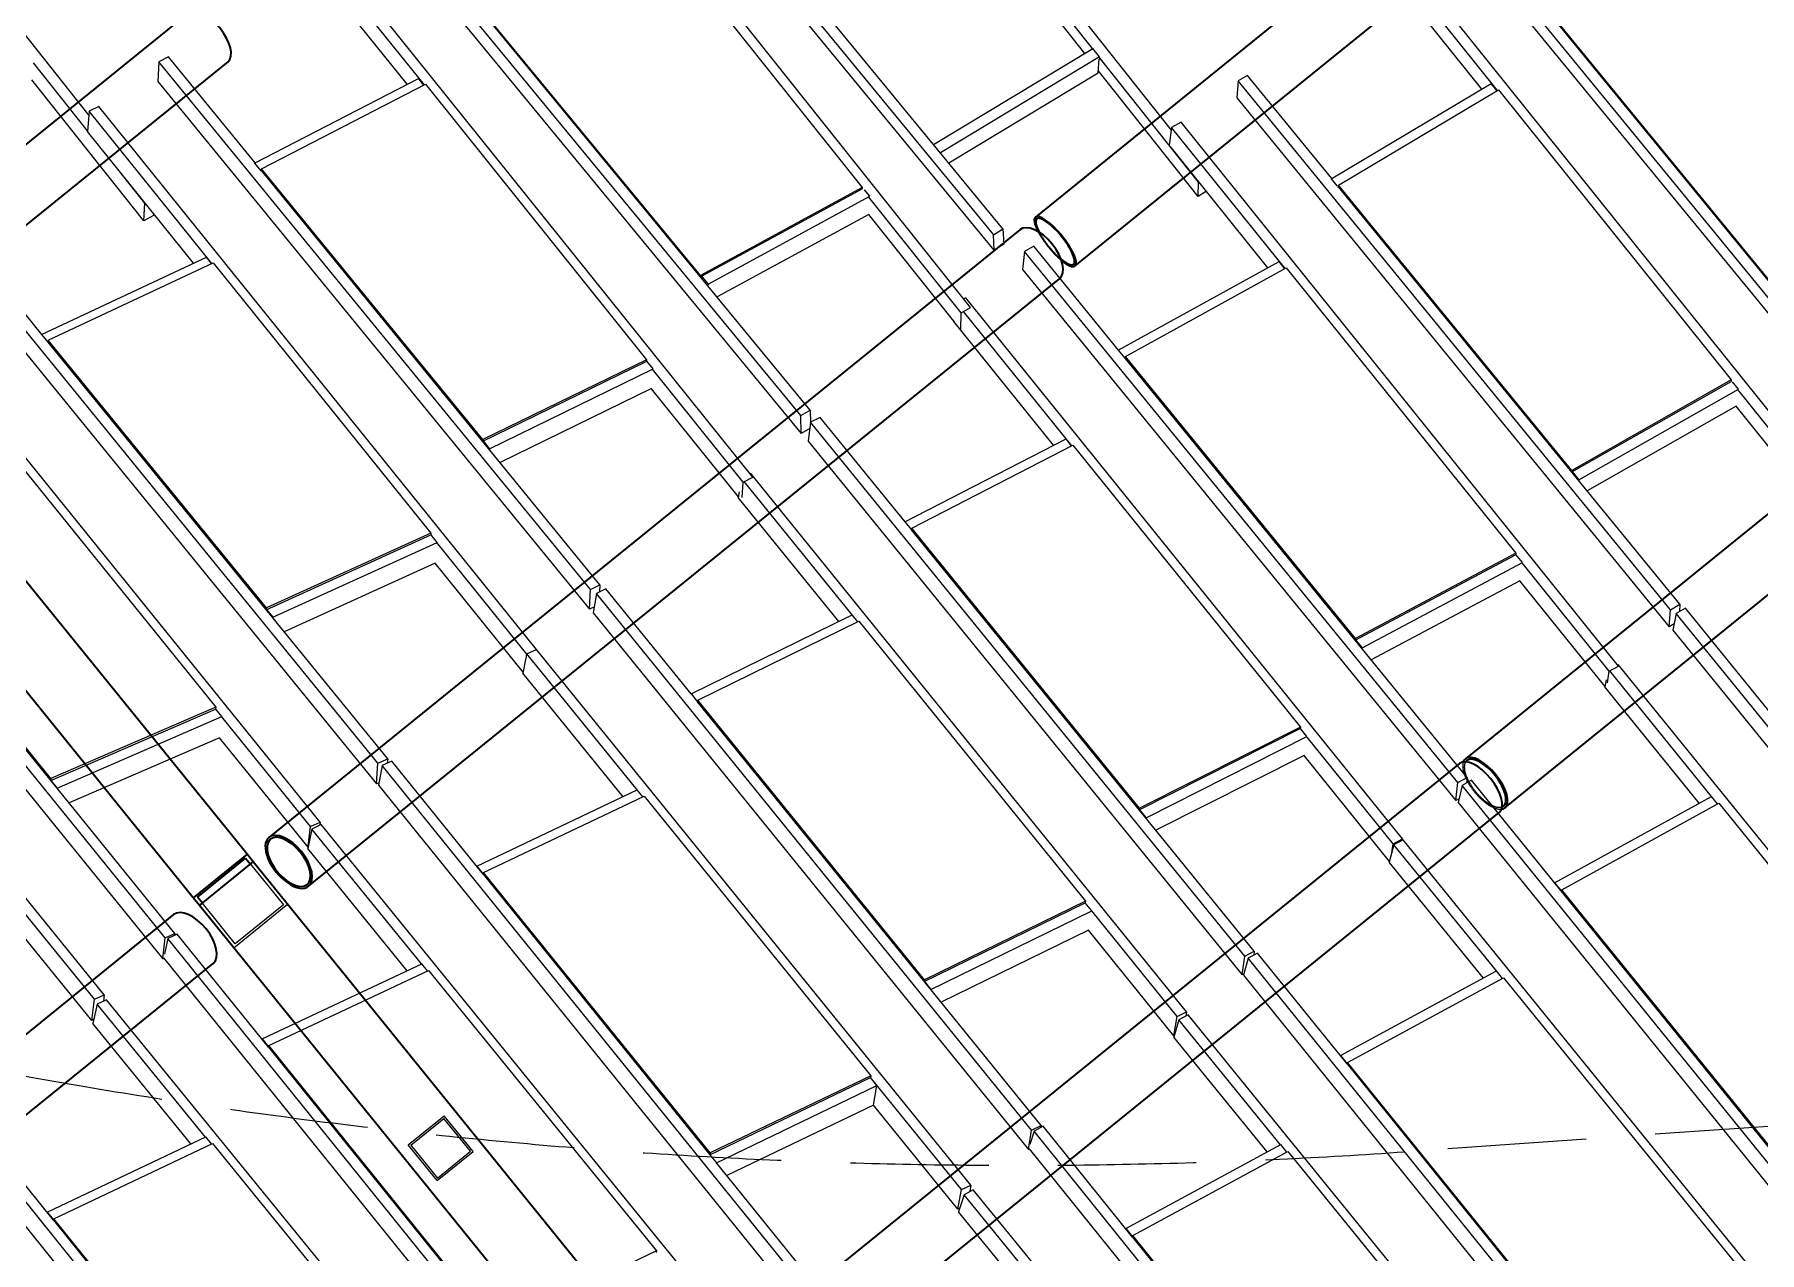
# Model space of a CAD drawing. Header units: millimetres. Extents: x 834681283 to 835686922, y 817551134 to 819407044.
# Drawn here: x 835284391 to 835291871, y 818162973 to 818168257 of the extents above; entities that cross this region are included whole.
import ezdxf

# ---------------------------------------------------------------- set-up
doc = ezdxf.new("R2010")
doc.units = ezdxf.units.MM
doc.header["$LTSCALE"] = 1200
doc.header["$MEASUREMENT"] = 0
for name, pattern in [('P01-MAAN-P-EVA$0$HIDDENX2', [0.75, 0.5, -0.25]), ('P01-MAGP-P-RF$0$P01_MS_01_N1-FloorPlan-PART2OFUPPERROOFSETTINGOUT$0$BH DASHED2', [3, 2, -1]), ('P01-MAGP-P-RF$0$P01_MS_01_N1-FloorPlan-PART2OFUPPERROOFSETTINGOUT$0$BH DASHED3', [2, 1, -1]), ('P01-MAGP-P-RF$0$PHANTOM', [2.5, 1.25, -0.25, 0.25, -0.25, 0.25, -0.25])]:
    doc.linetypes.add(name, pattern=pattern)
doc.layers.add('P01-MAAN-P-EVA$0$ADA08640', color=2, linetype='Continuous')
for name, color, linetype, lineweight in [('P01-MAGP-P-RF$0$MMH053__', 253, 'P01-MAGP-P-RF$0$PHANTOM', 40), ('P01-MAGP-P-RF$0$P01_MS_01_N1-FloorPlan-PART2OFUPPERROOFSETTINGOUT$0$S-BEAM', 253, 'Continuous', 35), ('P01-MAGP-P-RF$0$P01_MS_01_N1-FloorPlan-PART2OFUPPERROOFSETTINGOUT$0$S-BEAM-HIDN', 253, 'P01-MAGP-P-RF$0$P01_MS_01_N1-FloorPlan-PART2OFUPPERROOFSETTINGOUT$0$BH DASHED2', 18), ('P01-MAGP-P-RF$0$P01_MS_01_N1-FloorPlan-PART2OFUPPERROOFSETTINGOUT$0$S-COLS-HIDN', 253, 'P01-MAGP-P-RF$0$P01_MS_01_N1-FloorPlan-PART2OFUPPERROOFSETTINGOUT$0$BH DASHED3', 18), ('P01-MAGP-P-RF$0$ROOF MESH HALF TONE$0$A-GLAZ', 253, 'Continuous', 9), ('P01-MAGP-P-RF$0$ROOF MESH HALF TONE$0$A-MASS', 253, 'Continuous', 9)]:
    doc.layers.add(name, color=color, linetype=linetype, lineweight=lineweight)

# ---------------------------------------------------------------- blocks, each defined once
blk = doc.blocks.new('P01-MAGP-P-RF$0$P01_MS_01_N1-FloorPlan-PART2OFUPPERROOFSETTINGOUT$0$Circular Hollow Sections - CHS273x10_PSB97-8452895-PART 2 OF  UPPER ROOF SETTING OUT')
at = {"layer": 'P01-MAGP-P-RF$0$P01_MS_01_N1-FloorPlan-PART2OFUPPERROOFSETTINGOUT$0$S-BEAM'}
for p, q in [((62919.5, 69299.4), (55971.2, 64434.2)), ((56127.8, 64210.5), (63076.1, 69075.8))]:
    blk.add_line(p, q, dxfattribs=at)
blk.add_ellipse((62997.8, 69187.6), major_axis=(-78.3, 111.8), ratio=0.514496, start_param=3.141593, end_param=6.283185, dxfattribs=at)
blk = doc.blocks.new('P01-MAGP-P-RF$0$P01_MS_01_N1-FloorPlan-PART2OFUPPERROOFSETTINGOUT$0$Circular Hollow Sections - CHS273x10_PSB97-8460042-PART 2 OF  UPPER ROOF SETTING OUT')
at = {"layer": 'P01-MAGP-P-RF$0$P01_MS_01_N1-FloorPlan-PART2OFUPPERROOFSETTINGOUT$0$S-BEAM'}
for p, q in [((66786.8, 72007.4), (63355.4, 69604.6)), ((63512, 69381), (66943.4, 71783.7))]:
    blk.add_line(p, q, dxfattribs=at)
for centre, major_axis, start_param, end_param in [((66865.1, 71895.6), (-78.3, 111.8), 3.141593, 6.283185), ((63433.7, 69492.8), (-78.3, 111.8), 0, 3.141593), ((63433.7, 69492.8), (-72.6, 103.6), 0, 3.141593), ((63433.7, 69492.8), (-78.3, 111.8), 3.141593, 6.283185), ((63433.7, 69492.8), (-72.6, 103.6), 3.141593, 6.283185)]:
    blk.add_ellipse(centre, major_axis=major_axis, ratio=0.515895, start_param=start_param, end_param=end_param, dxfattribs=at)
blk = doc.blocks.new('P01-MAGP-P-RF$0$P01_MS_01_N1-FloorPlan-PART2OFUPPERROOFSETTINGOUT$0$Circular Hollow Sections - CHS273x10_PSB97-8460528-PART 2 OF  UPPER ROOF SETTING OUT')
at = {"layer": 'P01-MAGP-P-RF$0$P01_MS_01_N1-FloorPlan-PART2OFUPPERROOFSETTINGOUT$0$S-BEAM'}
for p, q in [((63256.4, 73197.7), (61667.8, 72085.3)), ((61824.4, 71861.7), (63413, 72974.1))]:
    blk.add_line(p, q, dxfattribs=at)
for centre, major_axis, start_param, end_param in [((63334.7, 73085.9), (-78.3, 111.8), 3.141593, 6.283185), ((61746.1, 71973.5), (-78.3, 111.8), 0, 3.141593), ((61746.1, 71973.5), (-72.6, 103.6), 0, 3.141593), ((61746.1, 71973.5), (-78.3, 111.8), 3.141593, 6.283185), ((61746.1, 71973.5), (-72.6, 103.6), 3.141593, 6.283185)]:
    blk.add_ellipse(centre, major_axis=major_axis, ratio=0.473633, start_param=start_param, end_param=end_param, dxfattribs=at)
blk = doc.blocks.new('P01-MAGP-P-RF$0$P01_MS_01_N1-FloorPlan-PART2OFUPPERROOFSETTINGOUT$0$Circular Hollow Sections - CHS273x10_PSB97-8460074-PART 2 OF  UPPER ROOF SETTING OUT')
at = {"layer": 'P01-MAGP-P-RF$0$P01_MS_01_N1-FloorPlan-PART2OFUPPERROOFSETTINGOUT$0$S-BEAM'}
for p, q in [((68528.3, 69564.5), (65036.2, 67119.2)), ((65192.8, 66895.6), (68684.9, 69340.8))]:
    blk.add_line(p, q, dxfattribs=at)
for centre, major_axis, start_param, end_param in [((68606.6, 69452.6), (-78.3, 111.8), 3.141593, 6.283185), ((65114.5, 67007.4), (-78.3, 111.8), 0, 3.141593), ((65114.5, 67007.4), (-72.6, 103.6), 0, 3.141593), ((65114.5, 67007.4), (-78.3, 111.8), 3.141593, 6.283185), ((65114.5, 67007.4), (-72.6, 103.6), 3.141593, 6.283185)]:
    blk.add_ellipse(centre, major_axis=major_axis, ratio=0.465219, start_param=start_param, end_param=end_param, dxfattribs=at)
blk = doc.blocks.new('P01-MAGP-P-RF$0$P01_MS_01_N1-FloorPlan-PART2OFUPPERROOFSETTINGOUT$0$Circular Hollow Sections - CHS323_9x12_5_PSB99-8453674-PART 2 OF  UPPER ROOF SETTING OUT')
at = {"layer": 'P01-MAGP-P-RF$0$P01_MS_01_N1-FloorPlan-PART2OFUPPERROOFSETTINGOUT$0$S-BEAM'}
for p, q in [((73683.3, 69542.7), (66790.5, 64716.3)), ((66976.2, 64451), (73860.7, 69271.6))]:
    blk.add_line(p, q, dxfattribs=at)
for centre, major_axis, start_param, end_param in [((73776.2, 69410.1), (-92.9, 132.7), 3.56388, 6.283185), ((66883.3, 64583.7), (-92.9, 132.7), 0, 3.141593), ((66883.3, 64583.7), (-85.7, 122.4), 0, 3.141593), ((66883.3, 64583.7), (-92.9, 132.7), 3.141593, 6.283185), ((66883.3, 64583.7), (-85.7, 122.4), 3.141593, 6.283185)]:
    blk.add_ellipse(centre, major_axis=major_axis, ratio=0.467527, start_param=start_param, end_param=end_param, dxfattribs=at)
at = {"layer": 'P01-MAGP-P-RF$0$P01_MS_01_N1-FloorPlan-PART2OFUPPERROOFSETTINGOUT$0$S-BEAM-HIDN'}
blk.add_line((73860.8, 69271.6), (73869.1, 69277.4), dxfattribs=at)
blk.add_ellipse((73776.2, 69410.1), major_axis=(-92.9, 132.7), ratio=0.467527, start_param=3.141593, end_param=3.563573, dxfattribs=at)
blk = doc.blocks.new('P01-MAGP-P-RF$0$P01_MS_01_N1-FloorPlan-PART2OFUPPERROOFSETTINGOUT$0$Circular Hollow Sections - CHS273x10_PSB97-8460043-PART 2 OF  UPPER ROOF SETTING OUT')
at = {"layer": 'P01-MAGP-P-RF$0$P01_MS_01_N1-FloorPlan-PART2OFUPPERROOFSETTINGOUT$0$S-BEAM'}
for p, q in [((70307.5, 74472.6), (66858.4, 72057.5)), ((67015, 71833.9), (70464.1, 74248.9))]:
    blk.add_line(p, q, dxfattribs=at)
for centre, major_axis, start_param, end_param in [((70385.8, 74360.7), (-78.3, 111.8), 3.141593, 6.283185), ((66936.7, 71945.7), (-78.3, 111.8), 0, 0.950357), ((66936.7, 71945.7), (-72.6, 103.6), 0, 0.955841), ((66936.7, 71945.7), (-78.3, 111.8), 3.141593, 6.283185), ((66936.7, 71945.7), (-72.6, 103.6), 3.141593, 6.283185), ((66936.7, 71945.7), (-72.6, 103.6), 2.199115, 3.141593), ((66936.7, 71945.7), (-78.3, 111.8), 2.191235, 3.141593)]:
    blk.add_ellipse(centre, major_axis=major_axis, ratio=0.278524, start_param=start_param, end_param=end_param, dxfattribs=at)
at = {"layer": 'P01-MAGP-P-RF$0$P01_MS_01_N1-FloorPlan-PART2OFUPPERROOFSETTINGOUT$0$S-BEAM-HIDN'}
for major_axis, start_param, end_param in [((-78.3, 111.8), 0.950722, 2.190871), ((-72.6, 103.6), 0.956235, 2.199115)]:
    blk.add_ellipse((66936.7, 71945.7), major_axis=major_axis, ratio=0.278524, start_param=start_param, end_param=end_param, dxfattribs=at)
blk = doc.blocks.new('P01-MAGP-P-RF$0$P01_MS_01_N1-FloorPlan-PART2OFUPPERROOFSETTINGOUT$0$Circular Hollow Sections - CHS273x10_PSB97-8460073-PART 2 OF  UPPER ROOF SETTING OUT')
at = {"layer": 'P01-MAGP-P-RF$0$P01_MS_01_N1-FloorPlan-PART2OFUPPERROOFSETTINGOUT$0$S-BEAM'}
for p, q in [((71982.5, 71983.1), (68554.5, 69582.8)), ((68711.1, 69359.1), (72139.1, 71759.5))]:
    blk.add_line(p, q, dxfattribs=at)
for centre, major_axis, start_param, end_param in [((72060.8, 71871.3), (-78.3, 111.8), 3.141593, 6.283185), ((68632.8, 69471), (-78.3, 111.8), 0, 0.263598), ((68632.8, 69471), (-78.3, 111.8), 3.141593, 6.283185), ((68632.8, 69471), (-72.6, 103.6), 0, 0.127957), ((68632.8, 69471), (-72.6, 103.6), 3.141593, 6.283185), ((68632.8, 69471), (-78.3, 111.8), 2.877994, 3.141593), ((68632.8, 69471), (-72.6, 103.6), 3.013635, 3.141593)]:
    blk.add_ellipse(centre, major_axis=major_axis, ratio=0.434357, start_param=start_param, end_param=end_param, dxfattribs=at)
at = {"layer": 'P01-MAGP-P-RF$0$P01_MS_01_N1-FloorPlan-PART2OFUPPERROOFSETTINGOUT$0$S-BEAM-HIDN'}
for major_axis, start_param, end_param in [((-78.3, 111.8), 0.263963, 2.87763), ((-72.6, 103.6), 0.128351, 3.013242)]:
    blk.add_ellipse((68632.8, 69471), major_axis=major_axis, ratio=0.434357, start_param=start_param, end_param=end_param, dxfattribs=at)
blk = doc.blocks.new('P01-MAGP-P-RF$0$ROOF MESH HALF TONE')
at = {"layer": 'P01-MAGP-P-RF$0$ROOF MESH HALF TONE$0$A-GLAZ', "lineweight": 5}
for p, q in [((61545.8, 74603.4), (62794.4, 72784)), ((67156.5, 72769.3), (65913.8, 74581.7)), ((65975.9, 74576.1), (67472.5, 72393.2)), ((66550.7, 71685.9), (64803.9, 74223.1)), ((65179.3, 74091.7), (66672.1, 71994)), ((66670.8, 71926.4), (65177.9, 74024.1)), ((66227.8, 74054.1), (67121.1, 72751.2)), ((66714.5, 72017.1), (65512.3, 73706.3)), ((65783.2, 71269.4), (64087.9, 73650.8)), ((64084.2, 73573), (65779.5, 71191.6)), ((65222.7, 73538.9), (66118.2, 72238.2)), ((64255.2, 72814.7), (63780.3, 73499.5)), ((65557.6, 71016.9), (63823.4, 73517.6)), ((64181.1, 72822.3), (63769.1, 73416.4)), ((70458.6, 70845.8), (68751.7, 73254.8)), ((65826.1, 71290.1), (64493.6, 73161.9)), ((65392.3, 71906.6), (64494.1, 73168.4)), ((68744.8, 73189.4), (70451.6, 70780.3)), ((68896.5, 72465.8), (68459, 73096.6)), ((70232.8, 70620.7), (68501.3, 73117.4)), ((62783.8, 72717.2), (62570.6, 73027.8)), ((63156.3, 73013.4), (63113.2, 72995.3)), ((63499.2, 72528.3), (63156.3, 73013.4)), ((68827.8, 72476.4), (68446.5, 73026.2)), ((63000.4, 72311.5), (62559, 72954.6)), ((63113.2, 72995.3), (63103.4, 72910.3)), ((64820.6, 70580.1), (63113.2, 72995.3)), ((63103.4, 72910.3), (64810.8, 70495)), ((62797.4, 72802.8), (62783.4, 72715.1)), ((62840.6, 72819.3), (62797.4, 72802.8)), ((63282.3, 72106.4), (62797.4, 72802.8)), ((64569, 70336.7), (62840.6, 72819.3)), ((63496.8, 72527.3), (64231.6, 72844.1)), ((63525.3, 72499.9), (64259.7, 72816.6)), ((64252.9, 72813.7), (64231.6, 72844.1)), ((64259.7, 72816.6), (65132.5, 71558.1)), ((63202.6, 72113), (62783.4, 72715.1)), ((66440.1, 72402.6), (67157.4, 72769.7)), ((67183.9, 72731.8), (66467, 72364.9)), ((67183.9, 72731.8), (67157.4, 72769.7)), ((67173.5, 72663.5), (67182.5, 72722.7)), ((67575.1, 72158.8), (67182.9, 72730.7)), ((70500.7, 70868.6), (69152, 72772.1)), ((70092.1, 71451.7), (69152.7, 72777.6)), ((66499.8, 72318.8), (67173.5, 72663.5)), ((67569.5, 72097.2), (67174.9, 72672.7)), ((67777.1, 72585.3), (67766.2, 72512.5)), ((67819.4, 72606.1), (67777.1, 72585.3)), ((69487.2, 70166), (67777.1, 72585.3)), ((68152.4, 72135), (67819.4, 72606.1)), ((63009.9, 72387.7), (62912.7, 72529.4)), ((63496.8, 72527.3), (63521.8, 72491.7)), ((63521.8, 72491.7), (63524.4, 72492.8)), ((63525.3, 72499.9), (63524.4, 72492.7)), ((64863.7, 70598.1), (63524.4, 72492.7)), ((64400.6, 71261.8), (63525.3, 72499.9)), ((67766.2, 72512.5), (69476.4, 70093.2)), ((68149.7, 72133.6), (68870.4, 72497.9)), ((68893.8, 72464.5), (68870.4, 72497.9)), ((67517.2, 72424.1), (67474.8, 72404.8)), ((69245.5, 69938.3), (67517.2, 72424.1)), ((68179.9, 72103.6), (68900.3, 72467.8)), ((68900.3, 72467.8), (69819.5, 71142.4)), ((62525.4, 71850.3), (62179.5, 72341.5)), ((63000.4, 72311.5), (63009.9, 72387.7)), ((63044.4, 72340.2), (63043.3, 72331.2)), ((67474.8, 72404.8), (67459.6, 72328.6)), ((67923.4, 71759.5), (67474.8, 72404.8)), ((63849.4, 69892.3), (62136.3, 72325)), ((63043.3, 72331.2), (63000.4, 72311.5)), ((67849.2, 71768.2), (67468.1, 72316.4)), ((62123, 72236.2), (63836.2, 69803.5)), ((66118.2, 72238.2), (65392.3, 71906.6)), ((65396.3, 71902.2), (66117.8, 72231.8)), ((65422, 71865.6), (66149.1, 72197.8)), ((66118.2, 72238.2), (66117.8, 72231.7)), ((66149.1, 72197.8), (66128.1, 72227.8)), ((66507.8, 71665.2), (66143.4, 72194.6)), ((63581.4, 69655.3), (61858.2, 72121.1)), ((62524.1, 71849.9), (63260.3, 72135.4)), ((63281, 72105.9), (63260.3, 72135.4)), ((66138.8, 72119.7), (65457.2, 71808.3)), ((66473.7, 71631.5), (66138.1, 72118.9)), ((67569.5, 72097.2), (67575.1, 72158.8)), ((67606.5, 72117.3), (67569.5, 72097.2)), ((68149.7, 72133.6), (68173.6, 72099.4)), ((62551.3, 71822.8), (63287.3, 72108.3)), ((63287.3, 72108.3), (64147.7, 70872.5)), ((68176, 72096), (68178.9, 72097.5)), ((68179.9, 72103.6), (68178.9, 72097.5)), ((69529.5, 70186.8), (68178.9, 72097.5)), ((69102.4, 70798.6), (68179.9, 72103.6)), ((66670.8, 71926.4), (66672.1, 71994)), ((66672.1, 71994), (66714.5, 72017.1)), ((66714.5, 72017.1), (66713.2, 71949.4)), ((65392.3, 71906.6), (65391.9, 71900.1)), ((65391.9, 71900.1), (65396.4, 71902.1)), ((65395.4, 71895.1), (65396.3, 71902.2)), ((65396.3, 71902.2), (65422, 71865.6)), ((66713.2, 71949.4), (66670.8, 71926.4)), ((66801.1, 71912.5), (66787, 71834.8)), ((66843.5, 71931.8), (66801.1, 71912.5)), ((68514.3, 69482.8), (66801.1, 71912.5)), ((67178.2, 71457.1), (66843.5, 71931.8)), ((62524.1, 71849.9), (62548.7, 71814.7)), ((62551.3, 71822.8), (62550.1, 71815.2)), ((63892.6, 69908.8), (62550.1, 71815.2)), ((63413.4, 70598.5), (62551.3, 71822.8)), ((65422, 71865.6), (65421.1, 71859)), ((66787, 71834.8), (68500.2, 69405.1)), ((67176.4, 71456.3), (67898.9, 71791.2)), ((67205.5, 71426.7), (67927.8, 71761.6)), ((67921.6, 71758.7), (67898.9, 71791.2)), ((67927.8, 71761.6), (68834.5, 70457.5)), ((66501.1, 71591.6), (66507.8, 71665.2)), ((66507.8, 71665.2), (66519.2, 71670.7)), ((66947.1, 71057.2), (66519.2, 71670.7)), ((66519.3, 71670.7), (66550.7, 71685.9)), ((66533.6, 71729), (66523.9, 71724.9)), ((68258.5, 69255.5), (66533.6, 71729)), ((62876.3, 69202), (61158.1, 71651.1)), ((66474.1, 71633.3), (66473.6, 71630.9)), ((66868.4, 71064.8), (66473.6, 71630.9)), ((61142, 71560.3), (62860.2, 69111.2)), ((64399.7, 71254.6), (65131.6, 71550.9)), ((65132.5, 71558.1), (64400.6, 71261.8)), ((64426.9, 71219.8), (65159.1, 71516.3)), ((65132.5, 71558.1), (65131.6, 71550.9)), ((65131.6, 71550.9), (65134.1, 71551.9)), ((65159.1, 71516.3), (65134.1, 71551.9)), ((65514.5, 70998.8), (65156.5, 71514.9)), ((67176.4, 71456.3), (67202.4, 71419.3)), ((62595, 68972.7), (60876.2, 71423.5)), ((62310.1, 71407), (63164.7, 70184.1)), ((65146.2, 71431.2), (64468.7, 71156.9)), ((65489, 70936.3), (65146.1, 71430.8)), ((67205.5, 71426.7), (67204.3, 71420.1)), ((68556.7, 69502.1), (67204.3, 71420.1)), ((68115, 70137), (67205.5, 71426.7)), ((65783.2, 71269.4), (65826.1, 71290.1)), ((65826.1, 71290.1), (65823.4, 71234.8)), ((64400.6, 71261.8), (64399.7, 71254.6)), ((64401.4, 71252.1), (64401.9, 71255.5)), ((64401.9, 71255.5), (64426.9, 71219.8)), ((64426.9, 71219.8), (64426.4, 71216.7)), ((65779.5, 71191.6), (65783.2, 71269.4)), ((65824.1, 71237.9), (65807.1, 71157)), ((65866.5, 71255.9), (65824.1, 71237.9)), ((67540.6, 68796.3), (65824.1, 71237.9)), ((66202.4, 70778.2), (65866.5, 71255.9)), ((62430.1, 69924.9), (61574.7, 71144)), ((65818.3, 71210.4), (65779.5, 71191.6)), ((65807.1, 71157), (67523.6, 68715.4)), ((69819.5, 71142.4), (69102.4, 70798.6)), ((69819.5, 71142.4), (69818.5, 71136.3)), ((62919.6, 69217.4), (61573.3, 71136.3)), ((66201.5, 70777.8), (66923.8, 71088.7)), ((66946.1, 71056.8), (66923.8, 71088.7)), ((69101.4, 70792.5), (69818.5, 71136.3)), ((69130.3, 70756.1), (69847.8, 71100.2)), ((69847.8, 71100.2), (69823.9, 71134.3)), ((70190.5, 70599.9), (69844.8, 71098.4)), ((65505.5, 70932.2), (65514.5, 70998.8)), ((65514.5, 70998.8), (65557.6, 71016.9)), ((65967.5, 70359.6), (65519, 71000.7)), ((65550.5, 71033.5), (65547.1, 71032)), ((67272.3, 68572.1), (65550.5, 71033.5)), ((66229.7, 70748.4), (66951.9, 71059.3)), ((66951.9, 71059.3), (67850.8, 69770.4)), ((69833.3, 71027.2), (69162.8, 70705.7)), ((70164.9, 70548.4), (69833, 71026.9)), ((65494.1, 70957.8), (65488.4, 70933.8)), ((65885.1, 70366.7), (65488.4, 70933.8)), ((63412.2, 70590.9), (64146.5, 70865)), ((64147.7, 70872.5), (63413.4, 70598.5)), ((64147.7, 70872.5), (64146.5, 70865)), ((64146.6, 70865), (64147.9, 70865.5)), ((64172.5, 70830.3), (64147.9, 70865.5)), ((63438.1, 70556.3), (64172.5, 70830.3)), ((64525.8, 70320.3), (64171.1, 70829.6)), ((66201.5, 70777.8), (66227.2, 70741)), ((69102.4, 70798.6), (69101.4, 70792.5)), ((69103.3, 70789.9), (69104, 70793.7)), ((69104, 70793.7), (69130.3, 70756.1)), ((64157.6, 70741.6), (63483.4, 70489.9)), ((64504.9, 70242.4), (64157.5, 70741.4)), ((66229.7, 70748.4), (66228.2, 70741.5)), ((67583.1, 68814.3), (66228.2, 70741.5)), ((67130.2, 69467.5), (66229.7, 70748.4)), ((69130.3, 70756.1), (69129.6, 70752.6)), ((63413.4, 70598.5), (63412.2, 70590.9)), ((63413.5, 70591.4), (63438.1, 70556.3)), ((64810.8, 70495), (64820.6, 70580.1)), ((64820.6, 70580.1), (64863.7, 70598.1)), ((64846.1, 70560.8), (64826.4, 70478.2)), ((64888.4, 70578), (64846.1, 70560.8)), ((66565.8, 68107.3), (64846.1, 70560.8)), ((64863.7, 70598.1), (64860.1, 70566.5)), ((65224.8, 70098.1), (64888.4, 70578)), ((64832.6, 70504.1), (64810.8, 70495)), ((64826.4, 70478.2), (66546.1, 68024.7)), ((65224.6, 70098), (65945.2, 70391.1)), ((65967.3, 70359.5), (65945.2, 70391.1)), ((68113.7, 70130.4), (68833.3, 70450.9)), ((68834.5, 70457.5), (68115, 70137)), ((68141.4, 70094.1), (68861.1, 70414.7)), ((68834.5, 70457.5), (68833.3, 70450.9)), ((68833.3, 70450.9), (68835.2, 70451.8)), ((68861.1, 70414.7), (68835.2, 70451.8)), ((69203.1, 69919), (68859.2, 70413.6)), ((64522.4, 70299), (64525.8, 70320.3)), ((64526.4, 70320.5), (64569, 70336.7)), ((64962.7, 69698.6), (64526.4, 70320.5)), ((66286.9, 67887.6), (64569, 70336.7)), ((65252.1, 70068.6), (65972.7, 70361.7)), ((65972.7, 70361.7), (66868.3, 69081.3)), ((68844.7, 70336.9), (68177.6, 70039.8)), ((69179.7, 69854.7), (68844.6, 70336.7)), ((64521, 70303.9), (64503.9, 70238.2)), ((62428.7, 69917.1), (63163.3, 70176.3)), ((63164.7, 70184.1), (62430.1, 69924.9)), ((63164.7, 70184.1), (63163.3, 70176.3)), ((63163.4, 70176.3), (63163.8, 70176.5)), ((63188.2, 70141.6), (63163.8, 70176.5)), ((64899.8, 69673.8), (64503.9, 70238.2)), ((69476.4, 70093.2), (69487.2, 70166)), ((69487.2, 70166), (69529.5, 70186.8)), ((69552.4, 70168.7), (69510.8, 70148.8)), ((69529.5, 70186.8), (69524.9, 70155.5)), ((69881.4, 69699.6), (69552.4, 70168.7)), ((62453.5, 69882.4), (63188.2, 70141.6)), ((63538.2, 69639.9), (63187.8, 70141.4)), ((65224.6, 70098), (65250.2, 70061.4)), ((68115, 70137), (68113.7, 70130.4)), ((68115, 70128.6), (68115.5, 70131.1)), ((68115.5, 70131.1), (68141.4, 70094.1)), ((69498, 70103.9), (69476.4, 70093.2)), ((69510.8, 70148.8), (69490.3, 70077)), ((71230.2, 67697.7), (69510.8, 70148.8)), ((63171.5, 70050.8), (62500.8, 69814.2)), ((63521.5, 69550), (63171.5, 70050.8)), ((65252.1, 70068.6), (65250.5, 70061.5)), ((66608.2, 68124.4), (65250.5, 70061.5)), ((66148.2, 68790.1), (65252.1, 70068.6)), ((69490.3, 70077), (71209.7, 67626)), ((70963.9, 67489.1), (69243.6, 69944.7)), ((62430.1, 69924.9), (62428.7, 69917.1)), ((62429.1, 69917.3), (62453.5, 69882.4)), ((63836.2, 69803.5), (63849.4, 69892.3)), ((63867.1, 69880.9), (63845.1, 69797.8)), ((63849.4, 69892.3), (63892.6, 69908.8)), ((63909.4, 69897.6), (63867.1, 69880.9)), ((65589.6, 67416.6), (63867.1, 69880.9)), ((63892.6, 69908.8), (63889.8, 69889.8)), ((64271, 69380.2), (63909.4, 69897.6)), ((69188.2, 69881.5), (69179, 69852.3)), ((69193.1, 69868.8), (69203.1, 69919)), ((69203.1, 69919), (69245.5, 69938.3)), ((69608.3, 69345.7), (69205.7, 69920.2)), ((63847.8, 69808), (63836.2, 69803.5)), ((63845.1, 69797.8), (65567.5, 67333.5)), ((69552.2, 69319.7), (69179, 69852.3)), ((67128.7, 69460.6), (67849.3, 69763.5)), ((67850.8, 69770.4), (67130.2, 69467.5)), ((67155.4, 69424.3), (67876, 69727.2)), ((67850.8, 69770.4), (67849.3, 69763.5)), ((67849.3, 69763.5), (67850.3, 69763.9)), ((67876, 69727.2), (67850.3, 69763.9)), ((68216.1, 69237.5), (67876.5, 69724.5)), ((63538.2, 69639.9), (63581.4, 69655.3)), ((63585.5, 69644.2), (63543.5, 69627.7)), ((63581.4, 69655.3), (63579, 69641.6)), ((65302.7, 67201.9), (63585.5, 69644.2)), ((64245.8, 69416.9), (64963.1, 69698.7)), ((64272.9, 69387.3), (64990.2, 69669.1)), ((64985.2, 69667.2), (64963.1, 69698.7)), ((64990.2, 69669.1), (65887.1, 68390.6)), ((67857.7, 69646.3), (67194.2, 69367.4)), ((68195.2, 69162.2), (67857.7, 69646.2)), ((63543.5, 69627.7), (63519.9, 69544.4)), ((63522.7, 69554.4), (63538.2, 69639.9)), ((63977.3, 69010.7), (63543.5, 69627.7)), ((63912.7, 68985.7), (63519.9, 69544.4)), ((68514.3, 69482.8), (68556.7, 69502.1)), ((68556.7, 69502.1), (68552.3, 69477.8)), ((62551.9, 68958), (62182, 69485.4)), ((67130.2, 69467.5), (67128.7, 69460.6)), ((67129.7, 69461), (67155.4, 69424.3)), ((68500.2, 69405.1), (68514.3, 69482.8)), ((68533.3, 69468.9), (68510.1, 69395.9)), ((68574.8, 69488.2), (68533.3, 69468.9)), ((70254.4, 67009.5), (68533.3, 69468.9)), ((69889.1, 67610), (68574.8, 69488.2)), ((62533.3, 68866.3), (62187.7, 69359.1)), ((64245.8, 69416.9), (64271.2, 69380.7)), ((64272.9, 69387.3), (64271, 69380.1)), ((64271, 69380.1), (65167, 68098.2)), ((65168.9, 68105.4), (64272.9, 69387.3)), ((68515.1, 69411.9), (68500.2, 69405.1)), ((68510.1, 69395.9), (70231.2, 66936.6)), ((68903.3, 69018.9), (69608.4, 69345.7)), ((69632.3, 69311.7), (69608.4, 69345.7)), ((68931.8, 68987.1), (69636.9, 69313.9)), ((69636.9, 69313.9), (70569.9, 67982.2)), ((62860.2, 69111.2), (62876.3, 69202)), ((62887.4, 69197.8), (62868.1, 69131.6)), ((62876.3, 69202), (62919.6, 69217.4)), ((62929.4, 69214.3), (62887.4, 69197.8)), ((64611.7, 66725), (62887.4, 69197.8)), ((62919.6, 69217.4), (62918.3, 69209.9)), ((63290, 68697.3), (62929.4, 69214.3)), ((68219.3, 69232.4), (68194, 69158.7)), ((68207.4, 69197.9), (68216.1, 69237.5)), ((68216.1, 69237.5), (68258.5, 69255.5)), ((68260.6, 69251.3), (68219.3, 69232.4)), ((68624.4, 68655.5), (68219.3, 69232.4)), ((68258.5, 69255.5), (68257.3, 69249.8)), ((69979.7, 66802.8), (68260.6, 69251.3)), ((68566, 68628.9), (68194, 69158.7)), ((62864.4, 69112.7), (62860.2, 69111.2)), ((62863.3, 69115.3), (64587.6, 66642.5)), ((66146.6, 68783), (66866.6, 69074.2)), ((66868.3, 69081.3), (66148.2, 68790.1)), ((66868.3, 69081.3), (66866.6, 69074.2)), ((66866.7, 69074.3), (66866.8, 69074.3)), ((66892.4, 69037.8), (66866.8, 69074.3)), ((62551.9, 68958), (62595, 68972.7)), ((62595, 68972.7), (62589.5, 68945.9)), ((63265.2, 68734.3), (63978.3, 69011.1)), ((63292.1, 68704.3), (64005.2, 68981.1)), ((64000.5, 68979.3), (63978.3, 69011.1)), ((64005.2, 68981.1), (64906.9, 67698.5)), ((66172.4, 68746.6), (66892.4, 69037.8)), ((67229.9, 68554.9), (66892.2, 69037.7)), ((68903.3, 69018.9), (68929.9, 68981)), ((68931.8, 68987.1), (68929.8, 68980.8)), ((69864.5, 67654.3), (68931.8, 68987.1)), ((62533.3, 68866.3), (62551.9, 68958)), ((62561.7, 68934.8), (62536.5, 68852.5)), ((62603.4, 68951.4), (62561.7, 68934.8)), ((62989.8, 68326.9), (62561.7, 68934.8)), ((64319.5, 66514.9), (62603.4, 68951.4)), ((66872.5, 68955.2), (66213.7, 68688.8)), ((67210.1, 68472.5), (66872.5, 68955.2)), ((62541.6, 68869.2), (62533.3, 68866.3)), ((62924.7, 68301.4), (62536.5, 68852.5)), ((66148.2, 68790.1), (66146.6, 68783)), ((66146.8, 68783.1), (66172.4, 68746.6)), ((67523.6, 68715.4), (67540.6, 68796.3)), ((67555, 68786.4), (67529.3, 68713.3)), ((67540.6, 68796.3), (67583.1, 68814.3)), ((67596.3, 68805.4), (67555, 68786.4)), ((69277.3, 66320), (67555, 68786.4)), ((67583.1, 68814.3), (67579.6, 68797.7)), ((67950.3, 68298.4), (67596.3, 68805.4)), ((63265.2, 68734.3), (63290.3, 68698.3)), ((63292.1, 68704.3), (63290, 68697.2)), ((63290, 68697.2), (64189.6, 67407.1)), ((64191.7, 67414.2), (63292.1, 68704.3)), ((67531.2, 68718.6), (67523.6, 68715.4)), ((67529.3, 68713.3), (69251.6, 66246.9)), ((67924.2, 68336.8), (68625.1, 68655.8)), ((67952.5, 68304.6), (68653.3, 68623.6)), ((68649, 68621.6), (68625.1, 68655.8)), ((68653.3, 68623.6), (69589.1, 67290.9)), ((62307.7, 68012.6), (61948.7, 68528.3)), ((67236.8, 68539.9), (67209.5, 68466.6)), ((67210.1, 68472.5), (67229.9, 68554.9)), ((67229.9, 68554.9), (67272.3, 68572.1)), ((67277.8, 68558.7), (67236.8, 68539.9)), ((67638.7, 67968.6), (67236.8, 68539.9)), ((67272.3, 68572.1), (67268, 68554.2)), ((68996.3, 66115.3), (67277.8, 68558.7)), ((63632.3, 66033), (61907, 68511.7)), ((67578.9, 67941.4), (67209.5, 68466.6)), ((61888.3, 68420.1), (63606.4, 65951.8)), ((65166.6, 68098.1), (65884.8, 68383.3)), ((65887.1, 68390.6), (65168.9, 68105.4)), ((65910.5, 68346.7), (65884.8, 68383.3)), ((65884.9, 68383.3), (65885.2, 68383.4)), ((65887.1, 68390.6), (65885.2, 68383.4)), ((66244.7, 67870.9), (65885.2, 68383.4)), ((62283, 68050.1), (62991.2, 68327.4)), ((62309.9, 68019.6), (63018.1, 68296.9)), ((63013.8, 68295.2), (62991.2, 68327.4)), ((63018.1, 68296.9), (63927.5, 67005.8)), ((65192.2, 68061.5), (65910.5, 68346.7)), ((65888.9, 68263.6), (65910.5, 68346.7)), ((67924.2, 68336.8), (67950.6, 68299.1)), ((67952.5, 68304.6), (67950.3, 68298.3)), ((67950.3, 68298.3), (68884.4, 66960.7)), ((68886.6, 66967), (67952.5, 68304.6)), ((65888.9, 68263.6), (65233.4, 68003.3)), ((66222.9, 67787.5), (65888.9, 68263.6)), ((65166.6, 68098.1), (65192.2, 68061.5)), ((65168.9, 68105.4), (65167, 68098.2)), ((66546.1, 68024.7), (66565.8, 68107.3)), ((66575.9, 68101.3), (66554.5, 68045.8)), ((66565.8, 68107.3), (66608.2, 68124.4)), ((66617, 68120.2), (66575.9, 68101.3)), ((68298.9, 65629.7), (66575.9, 68101.3)), ((66608.2, 68124.4), (66605.9, 68115.1)), ((66969.8, 67614.1), (66617, 68120.2)), ((62283, 68050.1), (62308.2, 68014.1)), ((62309.9, 68019.6), (62307.7, 68012.6)), ((62307.7, 68012.6), (63213.8, 66710.9)), ((63216, 66717.9), (62309.9, 68019.6)), ((65631.8, 67433.3), (65192.6, 68061.6)), ((66549.7, 68026.1), (66546.1, 68024.7)), ((66549.8, 68026.5), (68271, 65557.4)), ((66943.9, 67652.8), (67639.8, 67969.1)), ((66972.1, 67620.3), (67668, 67936.5)), ((67663.9, 67934.6), (67639.8, 67969.1)), ((67668, 67936.5), (68608.7, 66598.9)), ((66222.9, 67787.5), (66244.7, 67870.9)), ((66254.6, 67848.1), (66225.6, 67776)), ((66244.7, 67870.9), (66286.9, 67887.6)), ((66295.4, 67867.1), (66254.6, 67848.1)), ((66651.7, 67284.2), (66254.6, 67848.1)), ((66286.9, 67887.6), (66279.7, 67859.8)), ((68013.8, 65426.8), (66295.4, 67867.1)), ((66231.6, 67791), (66222.9, 67787.5)), ((66591.4, 67256.5), (66225.6, 67776)), ((64906.9, 67698.5), (64191.7, 67414.2)), ((64906.9, 67698.5), (64904.9, 67691.4)), ((64904.1, 67691.1), (64904.9, 67691.4)), ((66943.9, 67652.8), (66970.2, 67615.3)), ((66972.1, 67620.3), (66969.8, 67614.1)), ((66969.8, 67614.1), (67907.6, 66268.8)), ((67910, 66275), (66972.1, 67620.3))]:
    blk.add_line(p, q, dxfattribs=at)
at = {"layer": 'P01-MAGP-P-RF$0$ROOF MESH HALF TONE$0$A-MASS', "lineweight": 5}
for points, knots in [([(26562.4, 74606.9), (26761.6, 74322.5), (27146.8, 73772.4), (27692.3, 72993.3), (28212.8, 72249.9), (28631.9, 71651.3), (28962.1, 71179.8), (29208.1, 70828.5), (29453.3, 70478.3), (29657.8, 70186.2), (29821.5, 69952.4), (29985.3, 69718.5), (30190.2, 69425.9), (30436.3, 69074.4), (30682.7, 68722.5), (30929.4, 68370.1), (31135.3, 68076.1), (31300.2, 67840.6), (31423.9, 67663.9), (31547.8, 67487), (31671.8, 67310), (31795.8, 67132.8), (31961.4, 66896.4), (32251.5, 66482.1), (32583.9, 66007.3), (32917.4, 65531), (33168.1, 65173), (33419.4, 64814.1), (33671.2, 64454.5), (33923.7, 64093.9), (34261.1, 63612), (34684.6, 63007.2), (35195.7, 62277.2), (35709.9, 61542.9), (36227.4, 60803.8), (36922.1, 59811.8), (37624.1, 58809.1), (38334.4, 57794.7), (39050.5, 56772), (39956.9, 55477.6), (40879.8, 54159.6), (41628.8, 53089.9), (42196.1, 52279.7), (42769, 51461.4), (43346.6, 50636.6), (43927.9, 49806.4), (44511.9, 48972.4), (45097.7, 48135.7), (45684.5, 47297.8), (46271.1, 46459.9), (46856.8, 45623.5), (47441.5, 44788.5), (48219.3, 43677.6), (49188.3, 42293.7), (50151.9, 40917.6), (50919, 39822), (51683.6, 38730.1), (52634.7, 37371.8), (53768.6, 35752.4), (54707.5, 34411.5), (55455.1, 33343.8), (56014, 32545.6), (56571.2, 31749.9), (57126.6, 30956.6), (57680.4, 30165.8), (58140.4, 29508.9), (58507.6, 28984.5), (58736.7, 28657.3), (58919.8, 28395.8), (59057, 28199.8), (59194.1, 28004), (59331.1, 27808.3), (59468, 27612.8), (59650.5, 27352.3), (59878.2, 27027), (60151.1, 26637.3), (60514.4, 26118.4), (60967.6, 25471.3), (61509.7, 24697), (62050.3, 23925), (62589.3, 23155.2), (63126.7, 22387.7), (63662.6, 21622.4), (64196.9, 20859.3), (64729.7, 20098.3), (65261.1, 19339.5), (65702.6, 18708.9), (66055.1, 18205.5), (66319.1, 17828.4), (66582.8, 17451.9), (66846.1, 17075.9), (67109.2, 16700.1), (67459.9, 16199.2), (67898.8, 15572.4), (68427.7, 14817.1), (68960.2, 14056.5), (69498, 13288.5), (70223.9, 12251.9), (71151.7, 10926.9), (71923.6, 9824.4), (72319, 9259.7)], [0, 0, 0, 0, 0.011905, 0.02381, 0.035714, 0.047619, 0.053571, 0.059524, 0.065476, 0.071429, 0.074405, 0.077381, 0.083333, 0.089286, 0.095238, 0.10119, 0.107143, 0.110119, 0.113095, 0.116071, 0.119048, 0.122024, 0.125, 0.130952, 0.142857, 0.14881, 0.154762, 0.160714, 0.166667, 0.172619, 0.178571, 0.190476, 0.202381, 0.214286, 0.22619, 0.238095, 0.261905, 0.27381, 0.285714, 0.309524, 0.333333, 0.345238, 0.357143, 0.369048, 0.380952, 0.392857, 0.404762, 0.416667, 0.428571, 0.440476, 0.452381, 0.464286, 0.47619, 0.5, 0.52381, 0.535714, 0.547619, 0.571429, 0.595238, 0.619048, 0.630952, 0.642857, 0.654762, 0.666667, 0.678571, 0.690476, 0.696429, 0.702381, 0.705357, 0.708333, 0.71131, 0.714286, 0.717262, 0.720238, 0.72619, 0.732143, 0.738095, 0.75, 0.761905, 0.77381, 0.785714, 0.797619, 0.809524, 0.821429, 0.833333, 0.845238, 0.857143, 0.863095, 0.869048, 0.875, 0.880952, 0.886905, 0.892857, 0.904762, 0.916667, 0.928571, 0.940476, 0.952381, 0.97619, 1, 1, 1, 1]), ([(72319, 9259.7), (72269.6, 9330.3), (72171, 9471), (71975.1, 9750.9), (71635.1, 10236.5), (71157.2, 10918.9), (70595, 11721.9), (70042.4, 12511), (69498, 13288.5), (68960.2, 14056.5), (68427.7, 14817.1), (67898.8, 15572.4), (67459.9, 16199.2), (67109.2, 16700.1), (66846.1, 17075.9), (66582.8, 17451.9), (66319.1, 17828.4), (66055.1, 18205.5), (65790.7, 18583), (65526, 18961.1), (65172.5, 19465.9), (64818.3, 19971.8), (64463.3, 20478.8), (64196.7, 20859.5), (63929.7, 21240.8), (63662.4, 21622.7), (63394.6, 22005.1), (63171.2, 22324.2), (62992.2, 22579.7), (62857.9, 22771.5), (62723.5, 22963.5), (62589, 23155.6), (62454.4, 23347.8), (62274.8, 23604.3), (61960.2, 24053.6), (61329.5, 24954.3), (60424.6, 26246.7), (59332.2, 27806.7), (58416.4, 29114.7), (57772.4, 30034.5), (57403.5, 30561.2), (57126.4, 30957), (56848.9, 31353.3), (56571, 31750.2), (56292.6, 32147.8), (55920.9, 32678.7), (55268.8, 33609.9), (54332.9, 34946.6), (53391, 36291.7), (52633.8, 37373.1), (52064.1, 38186.7), (51492.5, 39003), (50919, 39822), (50343.7, 40643.7), (49766.5, 41468), (49187.5, 42294.9), (48606.9, 43124), (48024.9, 43955.3), (47441.5, 44788.5), (46856.8, 45623.5), (46271.1, 46459.9), (45684.5, 47297.8), (45097.7, 48135.7), (44511.9, 48972.4), (43927.9, 49806.4), (43346.6, 50636.6), (42769, 51461.4), (42196.1, 52279.7), (41628.8, 53089.9), (41067, 53892.1), (40510.6, 54686.8), (39959.4, 55474), (39231, 56514.3), (38332.3, 57797.8), (37448, 59060.7), (36748.4, 60059.8), (36227.4, 60803.8), (35709.9, 61542.9), (35002.9, 62552.6), (34291.9, 63568), (33576.3, 64590), (33042.4, 65352.5), (32511, 66111.5), (31981.8, 66867.2), (31454.6, 67620.1), (31016.8, 68245.4), (30667.3, 68744.5), (30405.5, 69118.4), (30144.1, 69491.8), (29882.9, 69864.7), (29665.5, 70175.2), (29491.7, 70423.5), (29361.4, 70609.6), (29231, 70795.8), (29057, 71044.3), (28838.6, 71356.2), (28574.2, 71733.8), (28217, 72243.9), (27759.1, 72897.9), (27182.4, 73721.5), (26774, 74304.7), (26562.4, 74606.9)], [0, 0, 0, 0, 0.002976, 0.005952, 0.011905, 0.02381, 0.035714, 0.047619, 0.059524, 0.071429, 0.083333, 0.095238, 0.107143, 0.113095, 0.119048, 0.125, 0.130952, 0.136905, 0.142857, 0.14881, 0.154762, 0.166667, 0.172619, 0.178571, 0.184524, 0.190476, 0.196429, 0.202381, 0.205357, 0.208333, 0.21131, 0.214286, 0.217262, 0.220238, 0.22619, 0.238095, 0.261905, 0.285714, 0.309524, 0.321429, 0.327381, 0.333333, 0.339286, 0.345238, 0.35119, 0.357143, 0.369048, 0.392857, 0.416667, 0.428571, 0.440476, 0.452381, 0.464286, 0.47619, 0.488095, 0.5, 0.511905, 0.52381, 0.535714, 0.547619, 0.559524, 0.571429, 0.583333, 0.595238, 0.607143, 0.619048, 0.630952, 0.642857, 0.654762, 0.666667, 0.678571, 0.690476, 0.702381, 0.72619, 0.75, 0.761905, 0.77381, 0.785714, 0.797619, 0.822917, 0.835565, 0.848214, 0.860863, 0.873512, 0.886161, 0.89881, 0.905134, 0.911458, 0.917783, 0.924107, 0.930432, 0.933594, 0.936756, 0.939918, 0.94308, 0.949405, 0.955729, 0.962054, 0.974702, 0.987351, 1, 1, 1, 1])]:
    blk.add_open_spline(points, degree=3, knots=knots, dxfattribs=at)
blk = doc.blocks.new('P01-MAGP-P-RF')
at = {"layer": 'P01-MAGP-P-RF$0$P01_MS_01_N1-FloorPlan-PART2OFUPPERROOFSETTINGOUT$0$S-BEAM'}
for p, q in [((835285312.9, 818164700.2), (835283427.2, 818167028.9)), ((835285079.7, 818164511.4), (835283194, 818166840.1)), ((835285312.9, 818164700.2), (835285079.7, 818164511.4)), ((835285339.7, 818164667), (835285312.9, 818164700.2)), ((835285097.7, 818164514.6), (835285306, 818164683.2)), ((835285106.6, 818164478.2), (835285339.7, 818164667)), ((835285306, 818164683.2), (835285327.3, 818164656.9)), ((835289138, 818159976.4), (835285339.7, 818164667)), ((835285106.6, 818164478.2), (835285079.7, 818164511.4)), ((835285119, 818164488.3), (835285097.7, 818164514.6)), ((835288904.8, 818159787.6), (835285106.6, 818164478.2))]:
    blk.add_line(p, q, dxfattribs=at)
at = {"layer": 'P01-MAGP-P-RF$0$P01_MS_01_N1-FloorPlan-PART2OFUPPERROOFSETTINGOUT$0$S-BEAM-HIDN'}
for p, q in [((835285327.3, 818164656.9), (835285470, 818164480.8)), ((835285261.7, 818164312.1), (835285119, 818164488.3)), ((835285254.8, 818164295.1), (835285488, 818164483.9)), ((835285470, 818164480.8), (835285261.7, 818164312.1))]:
    blk.add_line(p, q, dxfattribs=at)
at = {"layer": 'P01-MAGP-P-RF$0$P01_MS_01_N1-FloorPlan-PART2OFUPPERROOFSETTINGOUT$0$S-COLS-HIDN'}
for p, q in [((835286011.6, 818163440.1), (835286167, 818163565.9)), ((835286292.9, 818163410.5), (835286167, 818163565.9)), ((835286022.8, 818163438.9), (835286165.8, 818163554.7)), ((835286281.6, 818163411.7), (835286165.8, 818163554.7)), ((835286137.4, 818163284.6), (835286011.6, 818163440.1)), ((835286022.8, 818163438.9), (835286138.6, 818163295.9)), ((835286137.4, 818163284.6), (835286292.9, 818163410.5)), ((835286138.6, 818163295.9), (835286281.6, 818163411.7))]:
    blk.add_line(p, q, dxfattribs=at)
at = {"layer": 'P01-MAGP-P-RF$0$MMH053__', "rotation": 3.998948738169357}
blk.add_blockref('P01-MAGP-P-RF$0$ROOF MESH HALF TONE', (835227060.7, 818090920.1), dxfattribs=at)
at = {"layer": 'P01-MAGP-P-RF$0$P01_MS_01_N1-FloorPlan-PART2OFUPPERROOFSETTINGOUT$0$S-BEAM', "linetype": 'P01-MAGP-P-RF$0$P01_MS_01_N1-FloorPlan-PART2OFUPPERROOFSETTINGOUT$0$BH DASHED2', "lineweight": 18, "rotation": 3.998948738169357}
for name in ['P01-MAGP-P-RF$0$P01_MS_01_N1-FloorPlan-PART2OFUPPERROOFSETTINGOUT$0$Circular Hollow Sections - CHS273x10_PSB97-8460043-PART 2 OF  UPPER ROOF SETTING OUT', 'P01-MAGP-P-RF$0$P01_MS_01_N1-FloorPlan-PART2OFUPPERROOFSETTINGOUT$0$Circular Hollow Sections - CHS273x10_PSB97-8460073-PART 2 OF  UPPER ROOF SETTING OUT', 'P01-MAGP-P-RF$0$P01_MS_01_N1-FloorPlan-PART2OFUPPERROOFSETTINGOUT$0$Circular Hollow Sections - CHS323_9x12_5_PSB99-8453674-PART 2 OF  UPPER ROOF SETTING OUT']:
    blk.add_blockref(name, (835227060.7, 818090920.1), dxfattribs=at)
at = {"layer": 'P01-MAGP-P-RF$0$P01_MS_01_N1-FloorPlan-PART2OFUPPERROOFSETTINGOUT$0$S-BEAM', "rotation": 3.998948738169357}
for name in ['P01-MAGP-P-RF$0$P01_MS_01_N1-FloorPlan-PART2OFUPPERROOFSETTINGOUT$0$Circular Hollow Sections - CHS273x10_PSB97-8460528-PART 2 OF  UPPER ROOF SETTING OUT', 'P01-MAGP-P-RF$0$P01_MS_01_N1-FloorPlan-PART2OFUPPERROOFSETTINGOUT$0$Circular Hollow Sections - CHS273x10_PSB97-8460042-PART 2 OF  UPPER ROOF SETTING OUT', 'P01-MAGP-P-RF$0$P01_MS_01_N1-FloorPlan-PART2OFUPPERROOFSETTINGOUT$0$Circular Hollow Sections - CHS273x10_PSB97-8460074-PART 2 OF  UPPER ROOF SETTING OUT', 'P01-MAGP-P-RF$0$P01_MS_01_N1-FloorPlan-PART2OFUPPERROOFSETTINGOUT$0$Circular Hollow Sections - CHS273x10_PSB97-8452895-PART 2 OF  UPPER ROOF SETTING OUT']:
    blk.add_blockref(name, (835227060.7, 818090920.1), dxfattribs=at)
blk = doc.blocks.new('P01-MAAN-P-EVA')
at = {"layer": 'P01-MAAN-P-EVA$0$ADA08640', "linetype": 'P01-MAAN-P-EVA$0$HIDDENX2'}
blk.add_lwpolyline([(835332351.5, 818168321.3, -0.262348), (835309020.9, 818164376.4, 0.111038), (835307279.5, 818164594.2), (835290334.7, 818163409.7, -0.090571), (835281727.8, 818164367.7, -0.090571)], format="xyb", dxfattribs=at)

msp = doc.modelspace()

# ---------------------------------------------------------------- block references
msp.add_blockref('P01-MAGP-P-RF', (0, 0))

# ---------------------------------------------------------------- next in the draw order: block references
msp.add_blockref('P01-MAAN-P-EVA', (0, 0))

doc.saveas('drawing.dxf')
